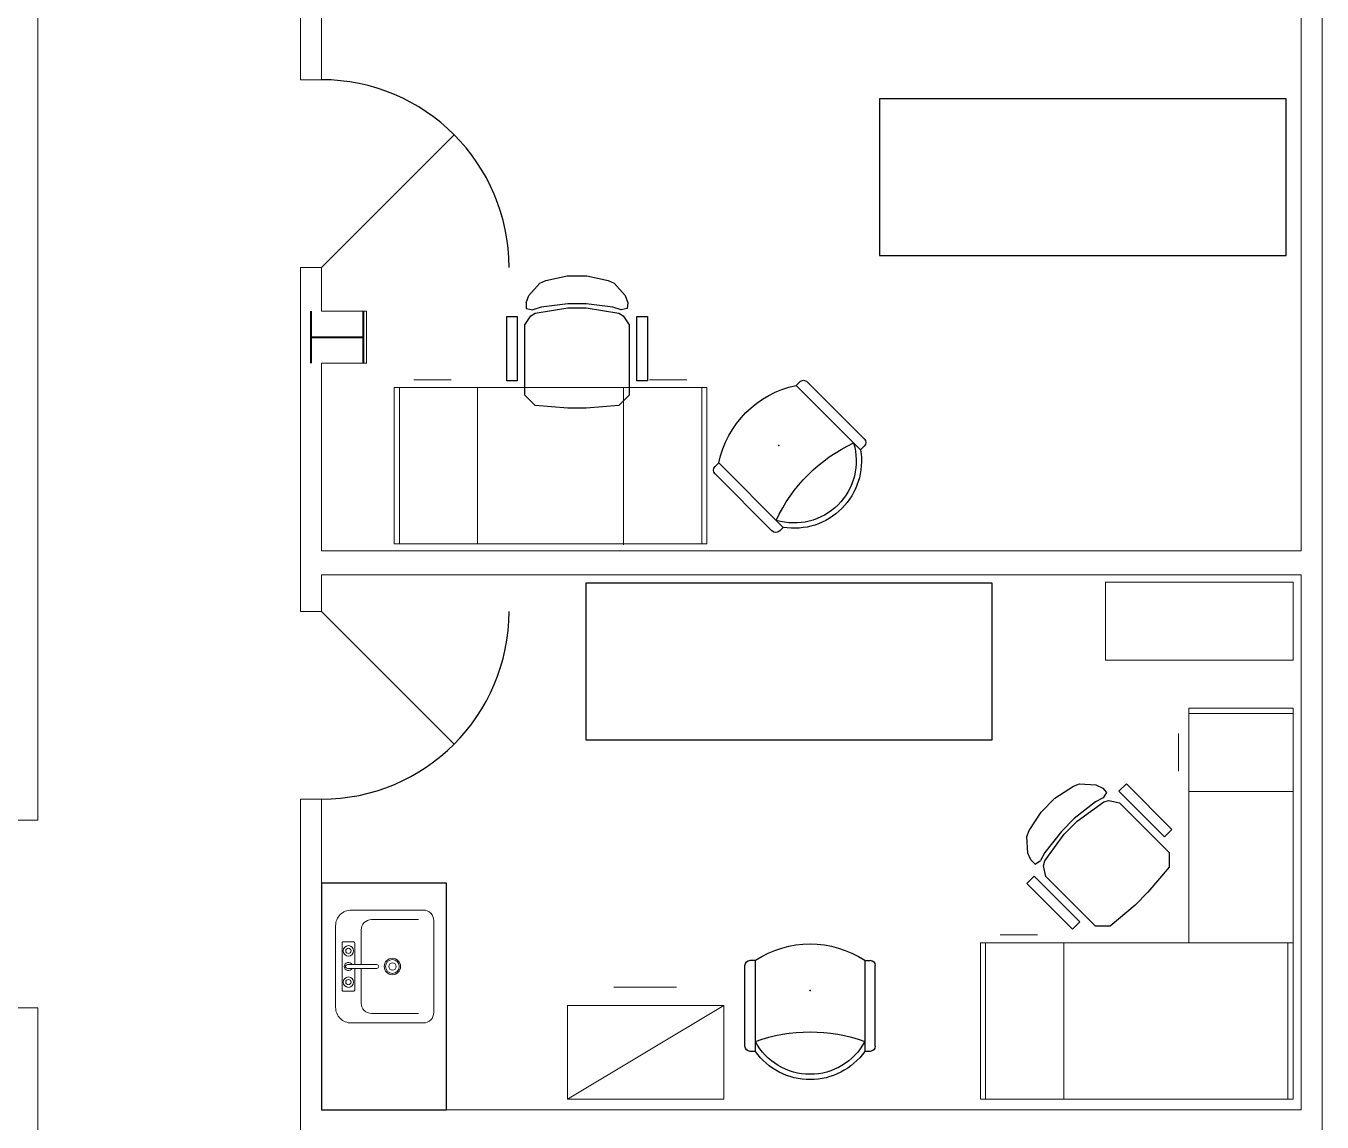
# Model space of a CAD drawing. Header units: inches. Extents: x -27 to 7514, y -484 to 2591.
# Drawn here: x 3266.4 to 3515.1, y 498 to 708.2 of the extents above; entities that cross this region are included whole.
import ezdxf

# ---------------------------------------------------------------- set-up
doc = ezdxf.new("R2010")
doc.units = ezdxf.units.IN
doc.header["$MEASUREMENT"] = 0
for name, color, linetype, lineweight in [('A-Col', 6, 'Continuous', 40), ('F-Ch', 4, 'Continuous', 30), ('F-FreeStand', 211, 'Continuous', 20), ('FS-File', 50, 'Continuous', 20), ('I-Cab', 151, 'Continuous', 20), ('I-CWall', 110, 'Continuous', 20), ('I-Dor', 210, 'Continuous', 30)]:
    doc.layers.add(name, color=color, linetype=linetype, lineweight=lineweight)

# ---------------------------------------------------------------- blocks, each defined once
blk = doc.blocks.new('1W')
at = {"linetype": 'Continuous'}
for p, q in [((0.417, 0.417), (-0.417, 0.417)), ((0, 0.417), (0, -0.417)), ((0.417, -0.417), (-0.417, -0.417))]:
    blk.add_line(p, q, dxfattribs=at)
blk = doc.blocks.new('DOOR36')
at = {"linetype": 'Continuous'}
blk.add_line((0, 0), (2.121, 2.121), dxfattribs=at)
blk.add_arc((0, 0), 3, 360, 90, dxfattribs=at)
blk = doc.blocks.new('CH7')
at = {"linetype": 'Continuous'}
for p, q in [((-0.073, 1.438), (0, 1.479)), ((0, 1.479), (0.521, 1.562)), ((0.521, 1.562), (0.812, 1.562)), ((0.812, 1.562), (1.333, 1.479)), ((1.333, 1.479), (1.406, 1.438)), ((-0.167, 1.292), (-0.073, 1.438)), ((-0.167, 0.167), (-0.167, 1.292)), ((1.406, 1.438), (1.5, 1.292)), ((1.5, 1.292), (1.5, 0.167)), ((0, 0), (-0.167, 0.167)), ((0.521, -0.042), (0, 0)), ((1.333, 0), (0.812, -0.042)), ((1.5, 0.167), (1.333, 0)), ((0.812, -0.042), (0.521, -0.042))]:
    blk.add_line(p, q, dxfattribs=at)
for points in [[(-0.146, 1.646), (-0.104, 1.76), (0.073, 1.958), (0.167, 2), (0.51, 2.073), (0.823, 2.073), (1.167, 2), (1.26, 1.958), (1.438, 1.76), (1.479, 1.646)], [(-0.146, 1.646), (-0.146, 1.552), (-0.042, 1.531)], [(1.375, 1.531), (1.24, 1.573), (0.812, 1.625), (0.521, 1.625), (0.094, 1.573), (-0.042, 1.531)], [(1.479, 1.646), (1.469, 1.552), (1.375, 1.531)], [(-0.458, 0.438), (-0.458, 1.427), (-0.292, 1.427), (-0.292, 0.396), (-0.458, 0.396), (-0.458, 0.438)], [(1.625, 0.438), (1.625, 1.427), (1.792, 1.427), (1.792, 0.396), (1.625, 0.396), (1.625, 0.438)]]:
    blk.add_lwpolyline(points, dxfattribs=at)
blk = doc.blocks.new('CHDESK')
at = {"linetype": 'Continuous'}
blk.add_blockref('CH7', (0.458, -0.396), dxfattribs=at)
blk = doc.blocks.new('LF305')
at = {"linetype": 'Continuous'}
for p, q in [((0, 0), (2.5, 1.5)), ((0.757, -0.29), (1.757, -0.29))]:
    blk.add_line(p, q, dxfattribs=at)
blk.add_lwpolyline([(0, 1.5), (0, 0), (2.5, 0), (2.5, 1.5)], close=True, dxfattribs=at)
blk = doc.blocks.new('U3060D')
at = {"linetype": 'Continuous'}
for p, q in [((-4.917, -2.5), (-4.917, 0)), ((-3.667, -2.5), (-3.667, 0.014)), ((-1.333, -2.5), (-1.333, 0.001)), ((-0.083, -2.5), (-0.083, 0)), ((-4.682, -2.625), (-4.082, -2.625)), ((-0.914, -2.625), (-0.314, -2.625))]:
    blk.add_line(p, q, dxfattribs=at)
blk.add_lwpolyline([(-5, -2.5), (-5, 0), (0, 0), (0, -2.5)], close=True, dxfattribs=at)
blk = doc.blocks.new('BC36')
at = {"linetype": 'Continuous'}
blk.add_lwpolyline([(3, 0), (3, 1.25), (0, 1.25), (0, 0)], close=True, dxfattribs=at)
blk = doc.blocks.new('U3060R')
at = {"linetype": 'Continuous'}
for p, q in [((-4.917, -2.5), (-4.917, 0)), ((-1.333, -2.5), (-1.333, 0.001)), ((-0.083, -2.5), (-0.083, 0)), ((-0.914, -2.625), (-0.314, -2.625))]:
    blk.add_line(p, q, dxfattribs=at)
blk.add_lwpolyline([(-5, -2.5), (-5, 0), (0, 0), (0, -2.5)], close=True, dxfattribs=at)
blk = doc.blocks.new('RP45L')
at = {"linetype": 'Continuous'}
for p, q in [((-3.667, -1.667), (-3.667, 0)), ((-2.417, -1.667), (-2.417, 0)), ((-3.343, -1.831), (-2.743, -1.831))]:
    blk.add_line(p, q, dxfattribs=at)
blk.add_lwpolyline([(0, 0), (-3.75, 0), (-3.75, -1.667), (0, -1.667)], close=True, dxfattribs=at)
blk = doc.blocks.new('SIDE44')
at = {"linetype": 'Continuous'}
for p, q in [((-1.042, 0.892), (-1.042, -0.397)), ((-0.875, 0.976), (-0.958, 0.976)), ((-0.875, 0.976), (-0.875, -0.48)), ((0.958, 0.976), (0.875, 0.976)), ((0.875, -0.48), (0.875, 0.976)), ((1.042, 0.892), (1.042, -0.397)), ((-0.875, -0.48), (-0.958, -0.48)), ((0.875, -0.48), (0.958, -0.48))]:
    blk.add_line(p, q, dxfattribs=at)
for centre, radius, start, end in [((0, 0.35), 1.076, 35.5749, 144.4251), ((0, 0.35), 0.992, 28.1579, 151.8421), ((-0.958, 0.892), 0.0833, 90, 180), ((0.958, 0.892), 0.0833, 0, 90), ((0, 3.208), 2.545, 249.8918, 290.1082), ((-0.958, -0.397), 0.0833, 180, 270), ((0.958, -0.397), 0.0833, 270, 360), ((0, 0.852), 1.594, 236.7061, 303.2939)]:
    blk.add_arc(centre, radius, start, end, dxfattribs=at)
blk.add_point((0, 0), dxfattribs=at)
blk = doc.blocks.new('CHSIDE')
at = {"linetype": 'Continuous', "yscale": -1, "rotation": 180}
blk.add_blockref('SIDE44', (1.01725, 0.4555), dxfattribs=at)

msp = doc.modelspace()

# ---------------------------------------------------------------- linework, layer by layer
at = {"layer": 'F-Ch'}
for points in [[(3430.19, 664.22), (3508.19, 664.22), (3508.19, 694.22), (3430.19, 694.22)], [(3373.82, 571.31), (3451.82, 571.31), (3451.82, 601.31), (3373.82, 601.31)], [(3323.1, 500.29), (3347.1, 500.29), (3347.1, 543.79), (3323.1, 543.79)]]:
    msp.add_lwpolyline(points, close=True, dxfattribs=at)
at = {"layer": 'I-Cab'}
msp.add_lwpolyline([(3342.66, 516.98, 0.414214), (3344.66, 518.98), (3344.66, 536.64, 0.414214), (3342.66, 538.64), (3328.83, 538.64, 0.414214), (3325.83, 535.64), (3325.83, 519.98, 0.414214), (3328.83, 516.98)], format="xyb", close=True, dxfattribs=at)
for points in [[(3332.73, 536.81, 0.414214), (3330.73, 534.81)], [(3330.73, 520.81, 0.414214), (3332.73, 518.81)]]:
    msp.add_lwpolyline(points, format="xyb", dxfattribs=at)
for points in [[(3330.73, 528.19), (3330.73, 534.81)], [(3332.73, 536.81), (3341.73, 536.81)], [(3328.1, 528.19), (3333.73, 528.19)], [(3328.1, 527.44), (3333.73, 527.44)], [(3330.73, 520.81), (3330.73, 527.44)], [(3341.73, 518.81), (3332.73, 518.81)]]:
    msp.add_lwpolyline(points, dxfattribs=at)
at = {"layer": 'I-Cab', "linetype": 'Continuous'}
for points in [[(3329.49, 528.19), (3329.49, 532.32, 0.414214), (3329.24, 532.57), (3327.32, 532.57, 0.414214), (3327.07, 532.32), (3327.07, 523.3, 0.414214), (3327.32, 523.05), (3329.24, 523.05, 0.414214), (3329.49, 523.3), (3329.49, 527.44)], [(3328.98, 528.19, 3.994872), (3328.98, 527.44)], [(3328.1, 528.19, 1), (3328.1, 527.44)], [(3333.73, 527.44, 1), (3333.73, 528.19)]]:
    msp.add_lwpolyline(points, format="xyb", dxfattribs=at)
at = {"layer": 'I-Cab'}
for centre, radius in [((3328.28, 530.81), 1), ((3328.28, 530.81), 0.5), ((3328.28, 524.81), 1), ((3328.28, 524.81), 0.5)]:
    msp.add_circle(centre, radius, dxfattribs=at)
at = {"layer": 'I-Cab', "linetype": 'Continuous'}
for radius in [1.57, 1.32, 0.7]:
    msp.add_circle((3336.73, 527.81), radius, dxfattribs=at)
at = {"layer": 'I-CWall'}
for points in [[(3319.1, 697.91), (3319.1, 762.54)], [(3515.1, 596.54), (3515.1, 750.54)], [(3268.72, 736.54), (3268.72, 555.91)], [(3323.1, 737.91), (3323.1, 697.91)], [(3511.1, 607.54), (3511.1, 737.91)], [(3319.1, 697.91), (3323.1, 697.91)], [(3319.1, 661.91), (3323.1, 661.91)], [(3319.1, 595.91), (3319.1, 661.91)], [(3323.1, 661.91), (3323.1, 653.54)], [(3323.1, 653.54), (3331.77, 653.54)], [(3331.77, 643.54), (3331.77, 653.54)], [(3323.1, 643.54), (3323.1, 607.54)], [(3331.77, 643.54), (3323.1, 643.54)], [(3323.1, 607.54), (3511.1, 607.54)], [(3515.1, 284.54), (3515.1, 605.84)], [(3323.1, 602.91), (3323.1, 595.91)], [(3323.1, 602.91), (3511.1, 602.91)], [(3511.1, 500.29), (3511.1, 602.91)], [(3319.1, 595.91), (3323.1, 595.91)], [(3319.1, 559.91), (3323.1, 559.91)], [(3319.1, 495.66), (3319.1, 559.91)], [(3323.1, 559.91), (3323.1, 500.29)], [(3264.1, 555.91), (3268.72, 555.91)], [(3264.1, 519.91), (3268.72, 519.91)], [(3268.72, 519.91), (3268.72, 422.66)], [(3323.1, 500.29), (3511.1, 500.29)]]:
    msp.add_lwpolyline(points, dxfattribs=at)
msp.add_point((3326.1, 648.54), dxfattribs=at)

# ---------------------------------------------------------------- block references
at = {"layer": 'A-Col', "xscale": 12, "yscale": 12, "zscale": 12, "rotation": 89.99999999999999}
msp.add_blockref('1W', (3326.1, 648.54), dxfattribs=at)
at = {"layer": 'F-Ch', "xscale": 12, "yscale": 12, "zscale": 12}
msp.add_blockref('CHDESK', (3358.65, 640.14), dxfattribs=at)
at = {"layer": 'F-Ch', "zscale": 12}
for name, p, xscale, yscale, rotation in [('CHSIDE', (3415.61, 640.25), 12.00001840928448, 12.00001840928448, 225), ('CHDESK', (3467.2, 535), 12.00001840928447, 12.00001840928447, 45.00000000000002), ('CHSIDE', (3429.07, 528.7), 12, 12, 180)]:
    msp.add_blockref(name, p, dxfattribs=dict(at, xscale=xscale, yscale=yscale, rotation=rotation))
at = {"layer": 'F-FreeStand', "xscale": 12, "yscale": 12, "zscale": 12}
for name, p, rotation in [('U3060D', (3337.06, 608.86), 180), ('RP45L', (3509.55, 532.36), 270), ('U3060R', (3449.55, 502.36), 180)]:
    msp.add_blockref(name, p, dxfattribs=dict(at, rotation=rotation))
at = {"layer": 'FS-File', "xscale": 12, "yscale": 12, "zscale": 12}
msp.add_blockref('BC36', (3473.55, 586.55), dxfattribs=at)
at = {"layer": 'FS-File', "xscale": 12, "yscale": 12, "zscale": 12, "rotation": 180}
msp.add_blockref('LF305', (3400.3, 520.36), dxfattribs=at)
at = {"layer": 'I-Dor', "xscale": 12, "yscale": 12, "zscale": 12}
msp.add_blockref('DOOR36', (3323.1, 661.91), dxfattribs=at)
at = {"layer": 'I-Dor', "xscale": 12, "yscale": 12, "zscale": 12, "rotation": 270}
msp.add_blockref('DOOR36', (3323.1, 595.91), dxfattribs=at)

doc.saveas('drawing.dxf')
